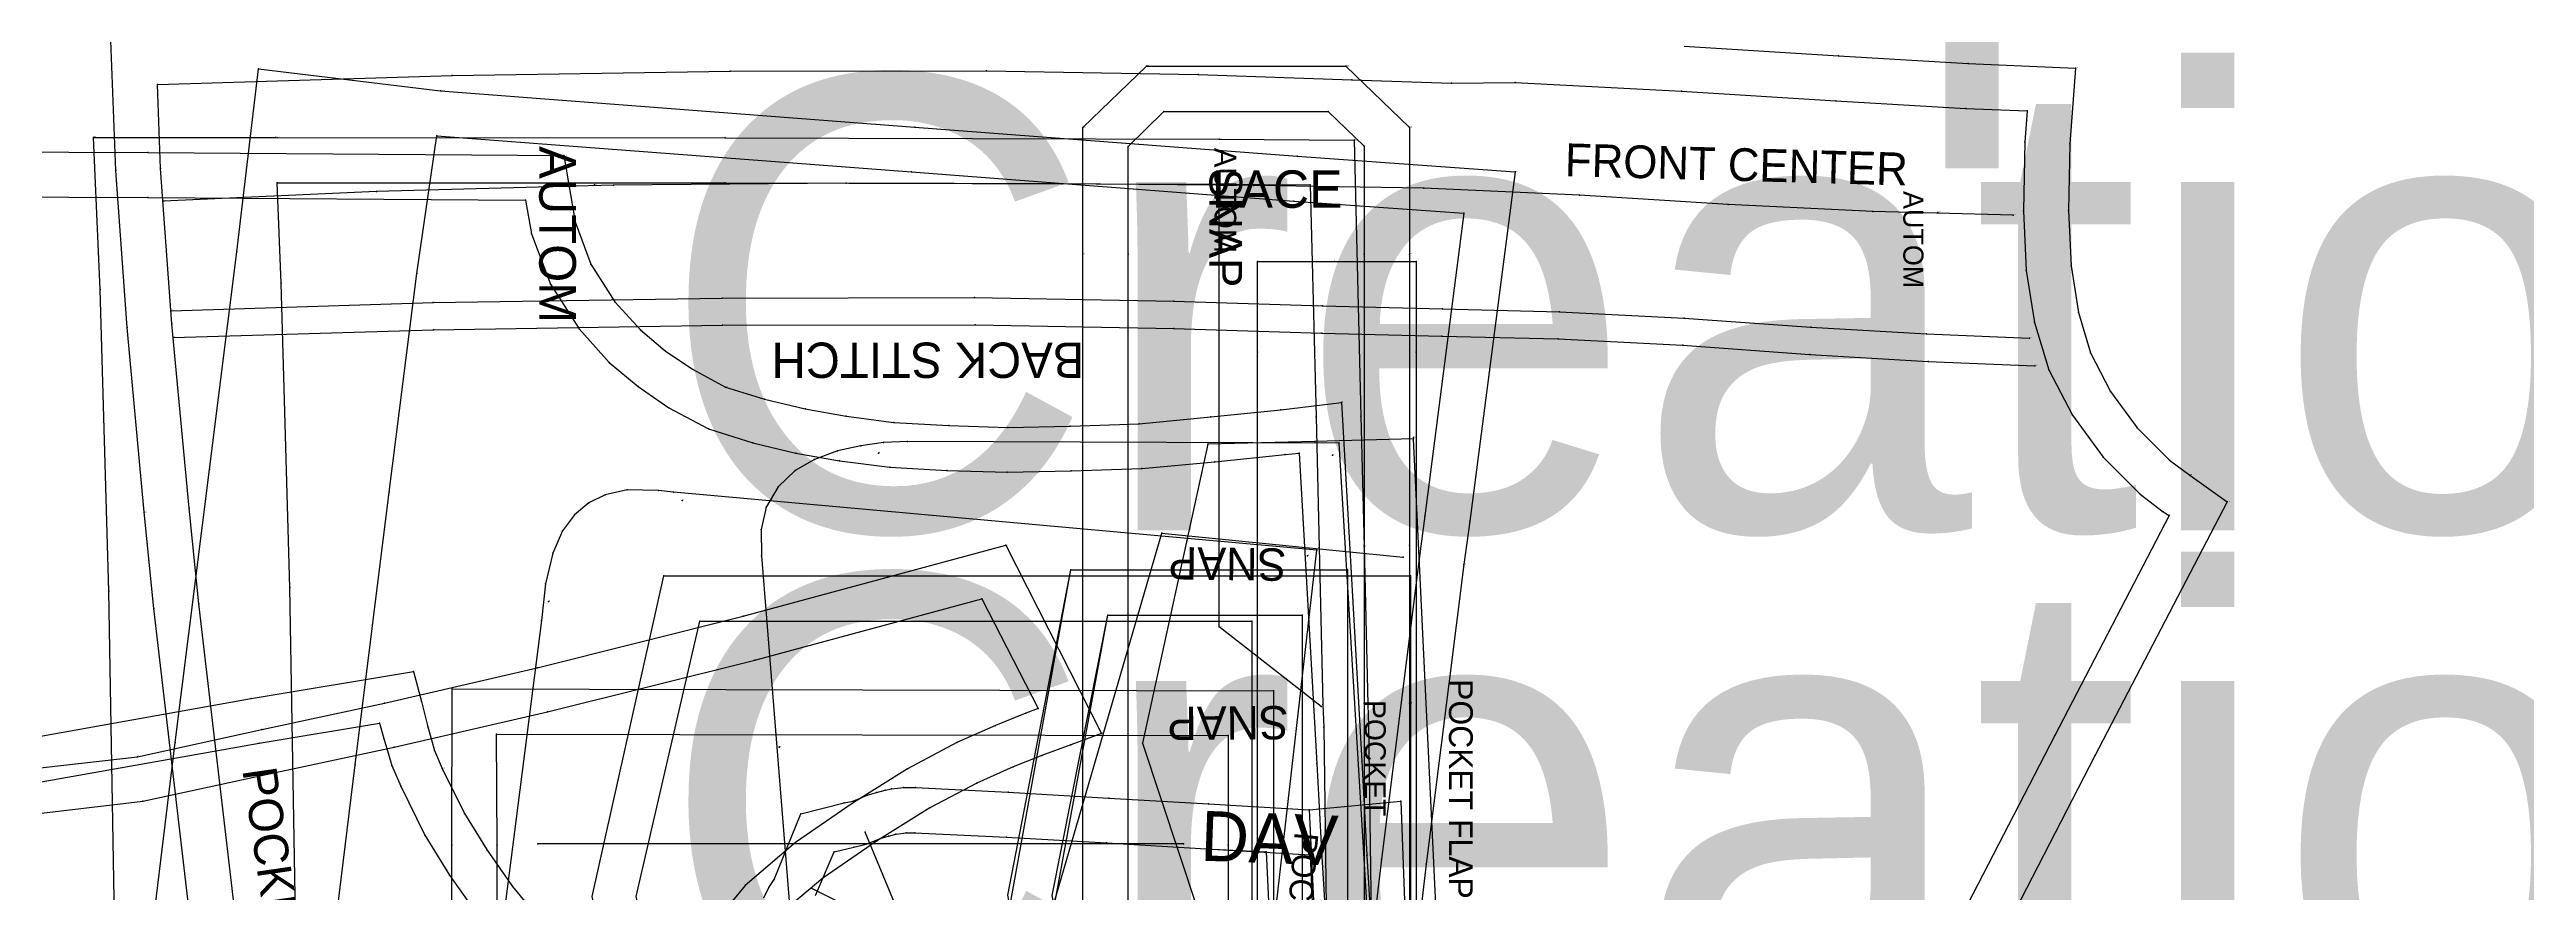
# Model space of a CAD drawing. Header units: metres. Extents: x -978 to 4188, y -881 to 1095.
# Drawn here: x -133 to 413, y 250 to 436 of the extents above; entities that cross this region are included whole.
import ezdxf

# ---------------------------------------------------------------- set-up
doc = ezdxf.new("R2010")
doc.units = ezdxf.units.M

# ---------------------------------------------------------------- blocks, each defined once
blk = doc.blocks.new('BACK 2P')
at = {"layer": '1'}
blk.add_lwpolyline([(-74, 366.45), (-4.2, 366.15), (87.5, 365.45), (90, 350.85), (93.5, 341.55), (98.8, 333.25), (104.4, 327.05), (109.9, 322.45), (115.9, 318.35), (123.2, 314.45), (131.8, 311.75), (140.7, 309.65), (149.8, 308.05), (160.3, 306.65), (172.4, 305.95), (185.4, 305.55), (199.2, 305.85), (214.4, 306.35), (230.2, 307.85), (245.6, 309.45), (259, 311.05), (263.5, 231.95), (264.6, 211.15), (267.7, 159.85)], dxfattribs=at)
at = {"layer": '14'}
blk.add_lwpolyline([(-74, 356.55), (-4.2, 356.25), (79.1, 355.65), (80.4, 348.25), (84.6, 337.15), (90.9, 327.25), (97.5, 319.85), (103.9, 314.55), (110.7, 309.85), (119.4, 305.25), (129.2, 302.15), (138.7, 299.85), (148.3, 298.15), (159.4, 296.75), (172, 296.05), (185.3, 295.65), (199.4, 295.95), (215, 296.45), (231.1, 297.95), (246.6, 299.55), (249.7, 299.85), (253.6, 231.45), (254.7, 210.85), (257.8, 159.25)], dxfattribs=at)
at = {"layer": '2'}
for p in [(87.5, 365.45), (79.1, 355.65), (123.2, 314.45), (123.2, 314.45), (259, 311.05), (119.4, 305.25), (249.7, 299.85), (254.7, 210.85), (264.6, 211.15), (264.6, 211.15)]:
    blk.add_point(p, dxfattribs=at)
at = {"layer": '3'}
for p in [(-4.2, 366.15), (-4.2, 356.25), (90, 350.85), (80.4, 348.25), (93.5, 341.55), (84.6, 337.15), (98.8, 333.25), (90.9, 327.25), (104.4, 327.05), (109.9, 322.45), (97.5, 319.85), (115.9, 318.35), (103.9, 314.55), (131.8, 311.75), (110.7, 309.85), (140.7, 309.65), (149.8, 308.05), (160.3, 306.65), (172.4, 305.95), (214.4, 306.35), (230.2, 307.85), (245.6, 309.45), (129.2, 302.15), (185.4, 305.55), (199.2, 305.85), (138.7, 299.85), (148.3, 298.15), (159.4, 296.75), (172, 296.05), (185.3, 295.65), (199.4, 295.95), (215, 296.45), (231.1, 297.95), (246.6, 299.55), (253.6, 231.45), (263.5, 231.95)]:
    blk.add_point(p, dxfattribs=at)
at = {"layer": '4'}
for p in [(123.2, 314.45, 2.5), (264.6, 211.15, 2.5)]:
    blk.add_point(p, dxfattribs=at)
at = {"layer": '84'}
blk.add_lwpolyline([(-74, 366.45), (-4.2, 366.15), (87.5, 365.45), (90, 350.85), (93.5, 341.55), (98.8, 333.25), (104.4, 327.05), (109.9, 322.45), (115.9, 318.35), (123.2, 314.45), (131.8, 311.75), (140.7, 309.65), (149.8, 308.05), (160.3, 306.65), (172.4, 305.95), (185.4, 305.55), (199.2, 305.85), (214.4, 306.35), (230.2, 307.85), (245.6, 309.45), (259, 311.05), (263.5, 231.95), (264.6, 211.15), (267.7, 159.85)], dxfattribs=at)
at = {"layer": '87'}
blk.add_lwpolyline([(-74, 356.55), (-4.2, 356.25), (79.1, 355.65), (80.4, 348.25), (84.6, 337.15), (90.9, 327.25), (97.5, 319.85), (103.9, 314.55), (110.7, 309.85), (119.4, 305.25), (129.2, 302.15), (138.7, 299.85), (148.3, 298.15), (159.4, 296.75), (172, 296.05), (185.3, 295.65), (199.4, 295.95), (215, 296.45), (231.1, 297.95), (246.6, 299.55), (249.7, 299.85), (253.6, 231.45), (254.7, 210.85), (257.8, 159.25)], dxfattribs=at)
at = {"layer": '2'}
for s, p in [('#10', (87.5, 365.45)), ('#11', (123.2, 314.45)), ('#1', (259, 311.05)), ('#8', (264.6, 211.15))]:
    blk.add_text(s, height=0.25, dxfattribs=at).set_placement(p)
blk = doc.blocks.new('BTTM BK 2P')
at = {"layer": '1'}
blk.add_lwpolyline([(220.6, 49.65), (210.6, 49.65), (165, 50.05), (68.3, 50.45), (-14.6, 50.25), (-55.9, 50.65), (-55.9, 60.65), (-55.9, 106.85), (-56.6, 169.35), (-58.3, 266.95), (-60.2, 333.45), (-61.7, 366.95), (-21.6, 366.95), (77.6, 366.85), (186.5, 366.55), (216.3, 366.35), (217.8, 305.55), (218.5, 276.75), (219.3, 241.95), (219.5, 237.25), (220.4, 169.25), (220.6, 106.45), (220.6, 59.35), (220.6, 49.65)], close=True, dxfattribs=at)
at = {"layer": '14'}
blk.add_lwpolyline([(210.6, 59.65), (165, 59.95), (68.3, 60.35), (-14.6, 60.15), (-15.9, 60.65), (-15.9, 107.05), (-16.7, 169.85), (-18.4, 267.75), (-20.3, 334.85), (-21.2, 356.95), (77.6, 356.95), (186.5, 356.65), (206.6, 356.55), (207.9, 305.35), (208.6, 276.55), (209.4, 241.95), (209.6, 236.95), (210.5, 169.15), (210.6, 106.45), (210.6, 59.65)], dxfattribs=at)
at = {"layer": '2'}
for p in [(-61.7, 366.95), (-21.6, 366.95), (-21.6, 366.95), (186.5, 366.55), (186.5, 366.55), (216.3, 366.35), (-21.2, 356.95), (186.5, 356.65), (206.6, 356.55), (186.5, 352.75), (208.6, 276.55), (218.5, 276.75), (218.5, 276.75), (186.5, 259.05), (209, 241.55), (209.4, 241.95), (219.3, 241.95), (219.3, 241.95)]:
    blk.add_point(p, dxfattribs=at)
at = {"layer": '3'}
for p in [(77.6, 366.85), (77.6, 356.95), (-60.2, 333.45), (-20.3, 334.85), (207.9, 305.35), (217.8, 305.55), (-18.4, 267.75), (-58.3, 266.95), (209.6, 236.95), (219.5, 237.25)]:
    blk.add_point(p, dxfattribs=at)
at = {"layer": '4'}
for p in [(-21.6, 366.95, 2.5), (186.5, 366.55, 2.5), (218.5, 276.75, 2.5), (219.3, 241.95, 2.5)]:
    blk.add_point(p, dxfattribs=at)
at = {"layer": '8'}
blk.add_lwpolyline([(209, 241.55), (186.5, 259.05), (186.5, 352.75)], dxfattribs=at)
at = {"layer": '84'}
blk.add_lwpolyline([(220.6, 49.65), (210.6, 49.65), (165, 50.05), (68.3, 50.45), (-14.6, 50.25), (-55.9, 50.65), (-55.9, 60.65), (-55.9, 106.85), (-56.6, 169.35), (-58.3, 266.95), (-60.2, 333.45), (-61.7, 366.95), (-21.6, 366.95), (77.6, 366.85), (186.5, 366.55), (216.3, 366.35), (217.8, 305.55), (218.5, 276.75), (219.3, 241.95), (219.5, 237.25), (220.4, 169.25), (220.6, 106.45), (220.6, 59.35), (220.6, 49.65)], close=True, dxfattribs=at)
at = {"layer": '85'}
blk.add_lwpolyline([(209, 241.55), (186.5, 259.05), (186.5, 352.75)], dxfattribs=at)
at = {"layer": '87'}
blk.add_lwpolyline([(210.6, 59.65), (165, 59.95), (68.3, 60.35), (-14.6, 60.15), (-15.9, 60.65), (-15.9, 107.05), (-16.7, 169.85), (-18.4, 267.75), (-20.3, 334.85), (-21.2, 356.95), (77.6, 356.95), (186.5, 356.65), (206.6, 356.55), (207.9, 305.35), (208.6, 276.55), (209.4, 241.95), (209.6, 236.95), (210.5, 169.15), (210.6, 106.45), (210.6, 59.65)], dxfattribs=at)
at = {"layer": '15'}
blk.add_text('LACE', height=8.25, dxfattribs=at).set_placement((184.9, 351.45))
for height, rotation, p in [(7.151, 179.1987, (201.4, 276.35)), (7.35, 180.3898, (201.8, 241.65))]:
    blk.add_text('SNAP', height=height, rotation=rotation, dxfattribs=at).set_placement(p)
at = {"layer": '2'}
for s, p in [('#14', (-61.7, 366.95)), ('#14', (-21.6, 366.95)), ('#10', (186.5, 366.55)), ('#10', (216.3, 366.35)), ('#10', (186.5, 352.75)), ('#10', (218.5, 276.75)), ('#10', (186.5, 259.05)), ('#10', (209, 241.55)), ('#10', (219.3, 241.95))]:
    blk.add_text(s, height=0.25, dxfattribs=at).set_placement(p)
blk = doc.blocks.new('LEFT FRONT 1P')
at = {"layer": '1'}
for points in [[(287.2, 393.35), (321.2, 391.25), (349.8, 389.55), (373.5, 388.55), (372.2, 371.85), (371.9, 357.15), (372.5, 344.95), (374.1, 334.65), (376.8, 325.75), (381.2, 317.25), (387.1, 309.25), (394.2, 302.15), (398.7, 298.85), (406.9, 292.95), (377.7, 236.95), (355.2, 193.15)], [(-41.6, 195.25), (-50.3, 269.45), (-52.4, 290.65), (-56.2, 331.35), (-58.7, 365.95), (-59.8, 394.65)]]:
    blk.add_lwpolyline(points, dxfattribs=at)
at = {"layer": '13'}
for p in [(46.9, 362.85, 3), (193.9, 362.95, 3), (343.1, 356.75, 3), (227.5, 307.15, 3), (109.5, 303.65, 3), (209.6, 303.25, 3), (87.6, 238.85, 3)]:
    blk.add_point(p, dxfattribs=at)
at = {"layer": '14'}
for points in [[(-49.5, 384.95), (15.5, 386.95), (76.8, 387.85), (133.3, 387.95), (180, 387.15), (213.9, 385.95), (235.9, 385.25), (249.9, 385.35), (286.6, 383.45), (320.6, 381.35), (349.3, 379.65), (362.8, 379.15), (362.3, 372.25), (362, 357.05), (362.6, 343.95), (364.4, 332.45), (367.6, 322.05), (372.8, 312.05), (379.6, 302.75), (387.7, 294.65), (392.8, 290.75), (394.1, 289.95), (368.9, 241.45), (346.3, 197.65)], [(-31.7, 196.35), (-40.4, 270.45), (-42.5, 291.55), (-46.3, 332.15), (-48.8, 366.45), (-49.5, 384.95)]]:
    blk.add_lwpolyline(points, dxfattribs=at)
at = {"layer": '2'}
for p in [(373.5, 388.55), (-49.5, 384.95), (-49.5, 384.95), (15.5, 386.95), (249.9, 385.35), (362.8, 379.15), (46.9, 362.85), (193.9, 362.95), (-48.2, 359.25), (343.1, 356.75), (359.7, 356.15), (-46.5, 335.05), (-46, 329.15), (363.3, 329.05), (364.5, 322.95), (115.9, 306.25), (205.7, 306.25), (227.5, 307.15), (227.5, 306.85), (227.5, 306.85), (109.5, 303.65), (182.1, 305.65), (209.6, 303.25), (211.1, 305.85), (211.1, 305.85), (398.7, 298.85), (-52.4, 290.65), (-52.4, 290.65), (-42.5, 291.55), (392.8, 290.75), (394.1, 289.95), (406.9, 292.95), (83.7, 281.05), (87.6, 238.85), (167.7, 239.75)]:
    blk.add_point(p, dxfattribs=at)
at = {"layer": '3'}
for p in [(76.8, 387.85), (133.3, 387.95), (321.2, 391.25), (349.8, 389.55), (180, 387.15), (213.9, 385.95), (235.9, 385.25), (286.6, 383.45), (320.6, 381.35), (349.3, 379.65), (362.3, 372.25), (372.2, 371.85), (-48.8, 366.45), (-58.7, 365.95), (-1.2, 361.35), (51.1, 362.75), (102.4, 363.15), (150, 363.05), (192.3, 362.65), (229.8, 362.05), (264.1, 360.55), (296.9, 358.45), (328.8, 356.95), (362, 357.05), (371.9, 357.15), (372.5, 344.95), (362.6, 343.95), (11.3, 336.85), (75, 337.85), (130.7, 337.95), (174.6, 337.15), (207.4, 336.15), (233.9, 335.45), (259.7, 334.85), (287.2, 333.45), (374.1, 334.65), (-56.2, 331.35), (-46.3, 332.15), (11.4, 330.85), (75.1, 331.85), (130.8, 331.95), (174.6, 331.15), (207.3, 330.15), (233.7, 329.45), (259.4, 328.85), (315.1, 331.45), (340.6, 329.95), (364.4, 332.45), (286.9, 327.45), (314.9, 325.45), (341, 323.85), (376.8, 325.75), (367.6, 322.05), (381.2, 317.25), (372.8, 312.05), (110.6, 306.05), (387.1, 309.25), (95.4, 302.25), (100.5, 304.15), (105.6, 305.25), (379.6, 302.75), (394.2, 302.15), (87.4, 296.25), (91.1, 299.85), (84.7, 291.75), (387.7, 294.65), (83.6, 286.85), (-50.3, 269.45), (-40.4, 270.45), (368.9, 241.45), (377.7, 236.95)]:
    blk.add_point(p, dxfattribs=at)
at = {"layer": '4'}
blk.add_point((-52.4, 290.65, 2.5), dxfattribs=at)
at = {"layer": '8'}
for points in [[(359.7, 356.15), (328.8, 356.95), (296.9, 358.45), (264.1, 360.55), (229.8, 362.05), (192.3, 362.65), (150, 363.05), (102.4, 363.15), (51.1, 362.75), (-1.2, 361.35), (-48.2, 359.25)], [(-46.5, 335.05), (11.3, 336.85), (75, 337.85), (130.7, 337.95), (174.6, 337.15), (207.4, 336.15), (233.9, 335.45), (259.7, 334.85), (287.2, 333.45), (315.1, 331.45), (340.6, 329.95), (363.3, 329.05)], [(-46, 329.15), (11.4, 330.85), (75.1, 331.85), (130.8, 331.95), (174.6, 331.15), (207.3, 330.15), (233.7, 329.45), (259.4, 328.85), (286.9, 327.45), (314.9, 325.45), (341, 323.85), (364.5, 322.95)], [(211.1, 305.85), (115.9, 306.25), (110.6, 306.05), (105.6, 305.25), (100.5, 304.15), (95.4, 302.25), (91.1, 299.85), (87.4, 296.25), (84.7, 291.75), (83.6, 286.85), (83.7, 281.05), (90.5, 196.65), (90.7, 194.75), (91.6, 191.05), (92.5, 188.25), (94.9, 184.35), (98.8, 181.45), (103.1, 179.35), (107, 178.75), (111.3, 178.35), (118.7, 178.65), (218.6, 181.35), (211.1, 305.85)], [(227.5, 306.85), (205.7, 306.25), (182.1, 305.65), (167.7, 239.75), (187.9, 178.95), (233.5, 181.15), (227.5, 306.85)]]:
    blk.add_lwpolyline(points, dxfattribs=at)
at = {"layer": '84'}
for points in [[(287.2, 393.35), (321.2, 391.25), (349.8, 389.55), (373.5, 388.55), (372.2, 371.85), (371.9, 357.15), (372.5, 344.95), (374.1, 334.65), (376.8, 325.75), (381.2, 317.25), (387.1, 309.25), (394.2, 302.15), (398.7, 298.85), (406.9, 292.95), (377.7, 236.95), (355.2, 193.15)], [(-41.6, 195.25), (-50.3, 269.45), (-52.4, 290.65), (-56.2, 331.35), (-58.7, 365.95), (-59.8, 394.65)]]:
    blk.add_lwpolyline(points, dxfattribs=at)
at = {"layer": '85'}
for points in [[(359.7, 356.15), (328.8, 356.95), (296.9, 358.45), (264.1, 360.55), (229.8, 362.05), (192.3, 362.65), (150, 363.05), (102.4, 363.15), (51.1, 362.75), (-1.2, 361.35), (-48.2, 359.25)], [(-46.5, 335.05), (11.3, 336.85), (75, 337.85), (130.7, 337.95), (174.6, 337.15), (207.4, 336.15), (233.9, 335.45), (259.7, 334.85), (287.2, 333.45), (315.1, 331.45), (340.6, 329.95), (363.3, 329.05)], [(-46, 329.15), (11.4, 330.85), (75.1, 331.85), (130.8, 331.95), (174.6, 331.15), (207.3, 330.15), (233.7, 329.45), (259.4, 328.85), (286.9, 327.45), (314.9, 325.45), (341, 323.85), (364.5, 322.95)], [(211.1, 305.85), (115.9, 306.25), (110.6, 306.05), (105.6, 305.25), (100.5, 304.15), (95.4, 302.25), (91.1, 299.85), (87.4, 296.25), (84.7, 291.75), (83.6, 286.85), (83.7, 281.05), (90.5, 196.65), (90.7, 194.75), (91.6, 191.05), (92.5, 188.25), (94.9, 184.35), (98.8, 181.45), (103.1, 179.35), (107, 178.75), (111.3, 178.35), (118.7, 178.65), (218.6, 181.35), (211.1, 305.85)], [(227.5, 306.85), (205.7, 306.25), (182.1, 305.65), (167.7, 239.75), (187.9, 178.95), (233.5, 181.15), (227.5, 306.85)]]:
    blk.add_lwpolyline(points, dxfattribs=at)
at = {"layer": '87'}
for points in [[(-49.5, 384.95), (15.5, 386.95), (76.8, 387.85), (133.3, 387.95), (180, 387.15), (213.9, 385.95), (235.9, 385.25), (249.9, 385.35), (286.6, 383.45), (320.6, 381.35), (349.3, 379.65), (362.8, 379.15), (362.3, 372.25), (362, 357.05), (362.6, 343.95), (364.4, 332.45), (367.6, 322.05), (372.8, 312.05), (379.6, 302.75), (387.7, 294.65), (392.8, 290.75), (394.1, 289.95), (368.9, 241.45), (346.3, 197.65)], [(-31.7, 196.35), (-40.4, 270.45), (-42.5, 291.55), (-46.3, 332.15), (-48.8, 366.45), (-49.5, 384.95)]]:
    blk.add_lwpolyline(points, dxfattribs=at)
at = {"layer": '13'}
for s, p in [('#8', (46.9, 362.85)), ('#19', (193.9, 362.95)), ('#15', (343.1, 356.75)), ('#8', (227.5, 307.15)), ('#8', (109.5, 303.65)), ('#8', (209.6, 303.25)), ('#8', (87.6, 238.85))]:
    blk.add_text(s, height=0.25, dxfattribs=at).set_placement(p)
at = {"layer": '15'}
for s, height, rotation, p in [('FRONT CENTER', 7.2194, 358.4125, (260.8, 364.75)), ('AUTOM', 8.08, 270, (34.7, 371.35)), ('AUTOM', 4.8, 270, (183.6, 370.95)), ('AUTOM', 4.44, 270, (335.5, 361.45)), ('BACK STITCH', 7.8, 180, (154.9, 328.05)), ('POCKET FLAP', 5.2545, 270, (235.3, 253.85)), ('POCKET', 4.667, 270, (216.7, 249.25)), ('POCKET FLAP', 7.5339, 278.3257, (-30.8, 233.85))]:
    blk.add_text(s, height=height, rotation=rotation, dxfattribs=at).set_placement(p)
at = {"layer": '2'}
for s, p in [('#15', (373.5, 388.55)), ('#8', (46.9, 362.85)), ('#19', (193.9, 362.95)), ('#12', (-48.2, 359.25)), ('#15', (343.1, 356.75)), ('#15', (359.7, 356.15)), ('#12', (-46.5, 335.05)), ('#12', (-46, 329.15)), ('#15', (363.3, 329.05)), ('#15', (364.5, 322.95)), ('#8', (227.5, 307.15)), ('#8', (109.5, 303.65)), ('#8', (209.6, 303.25)), ('#15', (398.7, 298.85)), ('#12', (-52.4, 290.65)), ('#15', (406.9, 292.95)), ('#8', (87.6, 238.85))]:
    blk.add_text(s, height=0.25, dxfattribs=at).set_placement(p)
blk = doc.blocks.new('UNDER SLEEVE 2P')
at = {"layer": '1'}
blk.add_lwpolyline([(-8, 230.25), (59.9, 242.35), (95.7, 248.35), (97.4, 241.75), (98.8, 236.15), (100.3, 230.95), (102, 226.95), (106.9, 217.05), (111.9, 208.95), (117.5, 200.95), (123.6, 193.55)], dxfattribs=at)
at = {"layer": '14'}
blk.add_lwpolyline([(-6.8, 220.45), (61.6, 232.55), (88.2, 236.95), (89.1, 233.55), (90.9, 227.65), (92.9, 223.05), (98.2, 212.25), (103.6, 203.45), (109.6, 194.95)], dxfattribs=at)
at = {"layer": '2'}
for p in [(95.7, 248.35), (88.2, 236.95), (102, 226.95), (102, 226.95), (92.9, 223.05)]:
    blk.add_point(p, dxfattribs=at)
at = {"layer": '3'}
for p in [(59.9, 242.35), (97.4, 241.75), (98.8, 236.15), (61.6, 232.55), (89.1, 233.55), (100.3, 230.95), (90.9, 227.65), (106.9, 217.05), (98.2, 212.25), (111.9, 208.95), (103.6, 203.45), (117.5, 200.95)]:
    blk.add_point(p, dxfattribs=at)
at = {"layer": '4'}
blk.add_point((102, 226.95, 2.5), dxfattribs=at)
at = {"layer": '84'}
blk.add_lwpolyline([(-8, 230.25), (59.9, 242.35), (95.7, 248.35), (97.4, 241.75), (98.8, 236.15), (100.3, 230.95), (102, 226.95), (106.9, 217.05), (111.9, 208.95), (117.5, 200.95), (123.6, 193.55)], dxfattribs=at)
at = {"layer": '87'}
blk.add_lwpolyline([(-6.8, 220.45), (61.6, 232.55), (88.2, 236.95), (89.1, 233.55), (90.9, 227.65), (92.9, 223.05), (98.2, 212.25), (103.6, 203.45), (109.6, 194.95)], dxfattribs=at)
at = {"layer": '2'}
for p in [(95.7, 248.35), (102, 226.95)]:
    blk.add_text('#32', height=0.25, dxfattribs=at).set_placement(p)
blk = doc.blocks.new('UP WRIST 2P')
at = {"layer": '1'}
blk.add_lwpolyline([(119.4, 30.15), (88, 30.15), (47.4, 30.15), (47.4, 61.05), (47.4, 360.75), (47.4, 388.65), (61.4, 402.15), (105.4, 402.15), (119.4, 388.65), (119.4, 360.75), (119.4, 296.55), (119.4, 261.75), (119.4, 151.95), (119.4, 61.05), (119.4, 30.15)], close=True, dxfattribs=at)
at = {"layer": '13'}
blk.add_point((83.3, 374.05, 3), dxfattribs=at)
at = {"layer": '14'}
blk.add_lwpolyline([(109.4, 40.15), (88, 40.15), (57.4, 40.15), (57.4, 61.05), (57.4, 360.75), (57.4, 384.45), (65.2, 392.15), (101.5, 392.15), (109.4, 384.55), (109.4, 360.75), (109.4, 296.55), (109.4, 261.75), (109.4, 151.95), (109.4, 61.05), (109.4, 40.15)], dxfattribs=at)
at = {"layer": '2'}
for p in [(61.4, 402.15), (105.4, 402.15), (47.4, 388.65), (65.2, 392.15), (101.5, 392.15), (119.4, 388.65), (57.4, 384.45), (109.4, 384.55), (83.3, 374.05), (47.4, 360.75), (47.4, 360.75), (57.4, 360.75), (109.4, 360.75), (119.4, 360.75), (119.4, 360.75), (109.4, 296.55), (119.4, 296.55), (119.4, 296.55), (109.4, 261.75), (119.4, 261.75), (119.4, 261.75)]:
    blk.add_point(p, dxfattribs=at)
at = {"layer": '4'}
for p in [(47.4, 360.75, 2.5), (119.4, 360.75, 2.5), (119.4, 296.55, 2.5), (119.4, 261.75, 2.5)]:
    blk.add_point(p, dxfattribs=at)
at = {"layer": '84'}
blk.add_lwpolyline([(119.4, 30.15), (88, 30.15), (47.4, 30.15), (47.4, 61.05), (47.4, 360.75), (47.4, 388.65), (61.4, 402.15), (105.4, 402.15), (119.4, 388.65), (119.4, 360.75), (119.4, 296.55), (119.4, 261.75), (119.4, 151.95), (119.4, 61.05), (119.4, 30.15)], close=True, dxfattribs=at)
at = {"layer": '87'}
blk.add_lwpolyline([(109.4, 40.15), (88, 40.15), (57.4, 40.15), (57.4, 61.05), (57.4, 360.75), (57.4, 384.45), (65.2, 392.15), (101.5, 392.15), (109.4, 384.55), (109.4, 360.75), (109.4, 296.55), (109.4, 261.75), (109.4, 151.95), (109.4, 61.05), (109.4, 40.15)], dxfattribs=at)
at = {"layer": '13'}
blk.add_text('#32', height=0.25, dxfattribs=at).set_placement((83.3, 374.05))
at = {"layer": '15'}
blk.add_text('SNAP', height=7.2, rotation=270, dxfattribs=at).set_placement((75.3, 379.65))
at = {"layer": '2'}
for p in [(61.4, 402.15), (105.4, 402.15), (47.4, 388.65), (119.4, 388.65), (83.3, 374.05), (47.4, 360.75), (119.4, 360.75), (119.4, 296.55), (119.4, 261.75)]:
    blk.add_text('#32', height=0.25, dxfattribs=at).set_placement(p)
blk = doc.blocks.new('VELLUTO UNDER WRIST 2P')
at = {"layer": '1'}
blk.add_lwpolyline([(119.4, 30.15), (88, 30.15), (47.4, 30.15), (47.4, 61.05), (47.4, 360.75), (47.4, 388.65), (61.4, 402.15), (105.4, 402.15), (119.4, 388.65), (119.4, 360.75), (119.4, 296.55), (119.4, 261.75), (119.4, 151.95), (119.4, 61.05), (119.4, 30.15)], close=True, dxfattribs=at)
at = {"layer": '14'}
blk.add_lwpolyline([(109.4, 40.15), (88, 40.15), (57.4, 40.15), (57.4, 61.05), (57.4, 360.75), (57.4, 384.45), (65.2, 392.15), (101.5, 392.15), (109.4, 384.55), (109.4, 360.75), (109.4, 296.55), (109.4, 261.75), (109.4, 151.95), (109.4, 61.05), (109.4, 40.15)], dxfattribs=at)
at = {"layer": '2'}
for p in [(61.4, 402.15), (105.4, 402.15), (47.4, 388.65), (65.2, 392.15), (101.5, 392.15), (119.4, 388.65), (57.4, 384.45), (109.4, 384.55), (47.4, 360.75), (47.4, 360.75), (57.4, 360.75), (109.4, 360.75), (119.4, 360.75), (119.4, 360.75), (109.4, 296.55), (119.4, 296.55), (119.4, 296.55), (109.4, 261.75), (119.4, 261.75), (119.4, 261.75)]:
    blk.add_point(p, dxfattribs=at)
at = {"layer": '4'}
for p in [(47.4, 360.75, 2.5), (119.4, 360.75, 2.5), (119.4, 296.55, 2.5), (119.4, 261.75, 2.5)]:
    blk.add_point(p, dxfattribs=at)
at = {"layer": '84'}
blk.add_lwpolyline([(119.4, 30.15), (88, 30.15), (47.4, 30.15), (47.4, 61.05), (47.4, 360.75), (47.4, 388.65), (61.4, 402.15), (105.4, 402.15), (119.4, 388.65), (119.4, 360.75), (119.4, 296.55), (119.4, 261.75), (119.4, 151.95), (119.4, 61.05), (119.4, 30.15)], close=True, dxfattribs=at)
at = {"layer": '87'}
blk.add_lwpolyline([(109.4, 40.15), (88, 40.15), (57.4, 40.15), (57.4, 61.05), (57.4, 360.75), (57.4, 384.45), (65.2, 392.15), (101.5, 392.15), (109.4, 384.55), (109.4, 360.75), (109.4, 296.55), (109.4, 261.75), (109.4, 151.95), (109.4, 61.05), (109.4, 40.15)], dxfattribs=at)
at = {"layer": '2'}
for p in [(61.4, 402.15), (105.4, 402.15), (47.4, 388.65), (119.4, 388.65), (47.4, 360.75), (119.4, 360.75), (119.4, 296.55), (119.4, 261.75)]:
    blk.add_text('#32', height=0.25, dxfattribs=at).set_placement(p)
blk = doc.blocks.new('POCKET INSIDE 4P')
at = {"layer": '1'}
blk.add_lwpolyline([(109.4, 283.35), (109.4, 263.35), (109.4, 125.95), (109.4, 105.95), (91.4, 105.95), (74.4, 105.95), (74.4, 125.95), (74.4, 263.35), (74.4, 283.35), (91.4, 283.35), (109.4, 283.35)], close=True, dxfattribs=at)
at = {"layer": '2'}
for p in [(74.4, 283.35), (91.4, 283.35), (91.4, 283.35), (109.4, 283.35), (109.4, 283.35), (74.4, 263.35), (74.4, 263.35), (109.4, 263.35), (109.4, 263.35)]:
    blk.add_point(p, dxfattribs=at)
at = {"layer": '4'}
for p in [(91.4, 283.35, 2.5), (74.4, 263.35, 2.5), (109.4, 263.35, 2.5)]:
    blk.add_point(p, dxfattribs=at)
at = {"layer": '84'}
blk.add_lwpolyline([(109.4, 283.35), (109.4, 263.35), (109.4, 125.95), (109.4, 105.95), (91.4, 105.95), (74.4, 105.95), (74.4, 125.95), (74.4, 263.35), (74.4, 283.35), (91.4, 283.35), (109.4, 283.35)], close=True, dxfattribs=at)
blk = doc.blocks.new('INSIDE HIGH PKT FLAP 2P')
at = {"layer": '1'}
blk.add_lwpolyline([(114, 237.75), (114, 83.55), (53, 83.55), (39.1, 161.05), (53, 237.75), (114, 237.75)], close=True, dxfattribs=at)
at = {"layer": '14'}
blk.add_lwpolyline([(104, 227.75), (104, 93.55), (61.4, 93.55), (48.9, 161.05), (61.2, 227.75), (104, 227.75)], dxfattribs=at)
at = {"layer": '2'}
for p in [(53, 237.75), (114, 237.75), (114, 237.75), (61.2, 227.75), (104, 227.75), (104, 227.75)]:
    blk.add_point(p, dxfattribs=at)
at = {"layer": '84'}
blk.add_lwpolyline([(114, 237.75), (114, 83.55), (53, 83.55), (39.1, 161.05), (53, 237.75), (114, 237.75)], close=True, dxfattribs=at)
at = {"layer": '87'}
blk.add_lwpolyline([(104, 227.75), (104, 93.55), (61.4, 93.55), (48.9, 161.05), (61.2, 227.75), (104, 227.75)], dxfattribs=at)
blk = doc.blocks.new('INS PKT LEFT 1P')
at = {"layer": '1'}
blk.add_lwpolyline([(14.1, 176.95), (15.2, 179.25), (16.4, 180.95), (22.3, 195.45), (31.8, 197.85), (33.8, 198.25), (36.9, 199.55), (39, 200.15), (40.9, 200.65), (42.3, 200.95), (44.9, 201.25), (47.6, 201.25), (68, 200.25), (90.2, 198.95), (112.2, 197.65), (134.4, 196.35), (154.6, 198.25), (158.8, 84.65)], dxfattribs=at)
at = {"layer": '14'}
blk.add_lwpolyline([(25.5, 177.45), (29.6, 187.05), (34, 188.15), (36.7, 188.75), (40.2, 190.15), (41.6, 190.55), (43.2, 190.95), (45.5, 191.25), (47.4, 191.25), (67.6, 190.35), (89.7, 189.05), (111.7, 187.75), (134.6, 186.45), (138.4, 95.55)], dxfattribs=at)
at = {"layer": '2'}
for p in [(31.8, 197.85), (31.8, 197.85), (154.6, 198.25), (22.3, 195.45), (36.5, 191.45), (134.4, 196.35), (134.4, 196.35), (29.6, 187.05), (34, 188.15), (134.6, 186.45), (16.4, 180.95), (16.4, 180.95), (24.6, 179.05)]:
    blk.add_point(p, dxfattribs=at)
at = {"layer": '3'}
for p in [(33.8, 198.25), (36.9, 199.55), (39, 200.15), (40.9, 200.65), (42.3, 200.95), (44.9, 201.25), (47.6, 201.25), (68, 200.25), (90.2, 198.95), (112.2, 197.65), (45.5, 191.25), (47.4, 191.25), (36.7, 188.75), (40.2, 190.15), (41.6, 190.55), (43.2, 190.95), (67.6, 190.35), (89.7, 189.05), (111.7, 187.75), (15.2, 179.25)]:
    blk.add_point(p, dxfattribs=at)
at = {"layer": '4'}
for p in [(31.8, 197.85, 2.5), (134.4, 196.35, 2.5), (16.4, 180.95, 2.5)]:
    blk.add_point(p, dxfattribs=at)
at = {"layer": '8'}
for points in [[(46, 168.45), (36.5, 191.45)], [(24.6, 179.05), (46, 168.45)]]:
    blk.add_lwpolyline(points, dxfattribs=at)
at = {"layer": '84'}
blk.add_lwpolyline([(14.1, 176.95), (15.2, 179.25), (16.4, 180.95), (22.3, 195.45), (31.8, 197.85), (33.8, 198.25), (36.9, 199.55), (39, 200.15), (40.9, 200.65), (42.3, 200.95), (44.9, 201.25), (47.6, 201.25), (68, 200.25), (90.2, 198.95), (112.2, 197.65), (134.4, 196.35), (154.6, 198.25), (158.8, 84.65)], dxfattribs=at)
at = {"layer": '85'}
for points in [[(46, 168.45), (36.5, 191.45)], [(24.6, 179.05), (46, 168.45)]]:
    blk.add_lwpolyline(points, dxfattribs=at)
at = {"layer": '87'}
blk.add_lwpolyline([(25.5, 177.45), (29.6, 187.05), (34, 188.15), (36.7, 188.75), (40.2, 190.15), (41.6, 190.55), (43.2, 190.95), (45.5, 191.25), (47.4, 191.25), (67.6, 190.35), (89.7, 189.05), (111.7, 187.75), (134.6, 186.45), (138.4, 95.55)], dxfattribs=at)
at = {"layer": '15'}
blk.add_text('DAV', height=11.007, rotation=357.9174, dxfattribs=at).set_placement((110.3, 185.15))
blk = doc.blocks.new('LNN INS PKT LEFT 1P')
at = {"layer": '1'}
blk.add_lwpolyline([(14.1, 176.95), (15.2, 179.25), (16.4, 180.95), (22.3, 195.45), (31.8, 197.85), (33.8, 198.25), (36.9, 199.55), (39, 200.15), (40.9, 200.65), (42.3, 200.95), (44.9, 201.25), (47.6, 201.25), (68, 200.25), (90.2, 198.95), (112.2, 197.65), (134.4, 196.35), (139.7, 85.55)], dxfattribs=at)
at = {"layer": '14'}
blk.add_lwpolyline([(25.5, 177.45), (29.6, 187.05), (34, 188.15), (36.7, 188.75), (40.2, 190.15), (41.6, 190.55), (43.2, 190.95), (45.5, 191.25), (47.4, 191.25), (67.6, 190.35), (89.7, 189.05), (111.7, 187.75), (124.9, 187.05), (129.3, 94.15)], dxfattribs=at)
at = {"layer": '2'}
for p in [(31.8, 197.85), (31.8, 197.85), (22.3, 195.45), (36.5, 191.45), (134.4, 196.35), (29.6, 187.05), (34, 188.15), (124.9, 187.05), (16.4, 180.95), (16.4, 180.95), (24.6, 179.05)]:
    blk.add_point(p, dxfattribs=at)
at = {"layer": '3'}
for p in [(33.8, 198.25), (36.9, 199.55), (39, 200.15), (40.9, 200.65), (42.3, 200.95), (44.9, 201.25), (47.6, 201.25), (68, 200.25), (90.2, 198.95), (112.2, 197.65), (45.5, 191.25), (47.4, 191.25), (36.7, 188.75), (40.2, 190.15), (41.6, 190.55), (43.2, 190.95), (67.6, 190.35), (89.7, 189.05), (111.7, 187.75), (15.2, 179.25)]:
    blk.add_point(p, dxfattribs=at)
at = {"layer": '4'}
for p in [(31.8, 197.85, 2.5), (16.4, 180.95, 2.5)]:
    blk.add_point(p, dxfattribs=at)
at = {"layer": '8'}
for points in [[(46, 168.45), (36.5, 191.45)], [(24.6, 179.05), (46, 168.45)]]:
    blk.add_lwpolyline(points, dxfattribs=at)
at = {"layer": '84'}
blk.add_lwpolyline([(14.1, 176.95), (15.2, 179.25), (16.4, 180.95), (22.3, 195.45), (31.8, 197.85), (33.8, 198.25), (36.9, 199.55), (39, 200.15), (40.9, 200.65), (42.3, 200.95), (44.9, 201.25), (47.6, 201.25), (68, 200.25), (90.2, 198.95), (112.2, 197.65), (134.4, 196.35), (139.7, 85.55)], dxfattribs=at)
at = {"layer": '85'}
for points in [[(46, 168.45), (36.5, 191.45)], [(24.6, 179.05), (46, 168.45)]]:
    blk.add_lwpolyline(points, dxfattribs=at)
at = {"layer": '87'}
blk.add_lwpolyline([(25.5, 177.45), (29.6, 187.05), (34, 188.15), (36.7, 188.75), (40.2, 190.15), (41.6, 190.55), (43.2, 190.95), (45.5, 191.25), (47.4, 191.25), (67.6, 190.35), (89.7, 189.05), (111.7, 187.75), (124.9, 187.05), (129.3, 94.15)], dxfattribs=at)
at = {"layer": '15'}
blk.add_text('DAV', height=11.007, rotation=357.9174, dxfattribs=at).set_placement((110.3, 185.15))
blk = doc.blocks.new('VELLUTO INSIDE PKT FLAP 2P')
at = {"layer": '1'}
blk.add_lwpolyline([(114, 232.75), (114, 88.55), (53, 88.55), (39.1, 161.05), (53, 232.75), (114, 232.75)], close=True, dxfattribs=at)
at = {"layer": '14'}
blk.add_lwpolyline([(104, 222.75), (104, 98.55), (61.3, 98.55), (48.9, 160.95), (61.2, 222.75), (104, 222.75)], dxfattribs=at)
at = {"layer": '2'}
for p in [(53, 232.75), (114, 232.75), (114, 232.75), (61.2, 222.75), (104, 222.75), (104, 222.75)]:
    blk.add_point(p, dxfattribs=at)
at = {"layer": '84'}
blk.add_lwpolyline([(114, 232.75), (114, 88.55), (53, 88.55), (39.1, 161.05), (53, 232.75), (114, 232.75)], close=True, dxfattribs=at)
at = {"layer": '87'}
blk.add_lwpolyline([(104, 222.75), (104, 98.55), (61.3, 98.55), (48.9, 160.95), (61.2, 222.75), (104, 222.75)], dxfattribs=at)
blk = doc.blocks.new('VELLUTO INSIDE PKT1P')
at = {"layer": '1'}
blk.add_lwpolyline([(138.7, 230.05), (173.7, 230.05), (173.7, 89.95), (138.7, 89.95), (8.3, 89.95), (-6.7, 159.35), (9.1, 230.05), (138.7, 230.05)], close=True, dxfattribs=at)
at = {"layer": '14'}
blk.add_lwpolyline([(138.7, 220.05), (138.7, 99.95), (16.3, 99.95), (3, 159.35), (17, 220.05), (138.7, 220.05)], dxfattribs=at)
at = {"layer": '2'}
for p in [(9.1, 230.05), (138.7, 230.05), (138.7, 230.05), (138.7, 230.05), (173.7, 230.05), (17, 220.05), (138.7, 220.05), (138.7, 220.05)]:
    blk.add_point(p, dxfattribs=at)
at = {"layer": '4'}
blk.add_point((138.7, 230.05, 2.5), dxfattribs=at)
at = {"layer": '84'}
blk.add_lwpolyline([(138.7, 230.05), (173.7, 230.05), (173.7, 89.95), (138.7, 89.95), (8.3, 89.95), (-6.7, 159.35), (9.1, 230.05), (138.7, 230.05)], close=True, dxfattribs=at)
at = {"layer": '87'}
blk.add_lwpolyline([(138.7, 220.05), (138.7, 99.95), (16.3, 99.95), (3, 159.35), (17, 220.05), (138.7, 220.05)], dxfattribs=at)
blk = doc.blocks.new('VELLUTO PKT X DETACHABLE 4P')
at = {"layer": '1'}
blk.add_lwpolyline([(-22.2, 113.05), (-22.2, 147.55), (-22.1, 182.05), (159, 181.55), (159, 147.55), (159, 113.05), (-22.2, 113.05)], close=True, dxfattribs=at)
at = {"layer": '14'}
blk.add_lwpolyline([(-12.2, 123.05), (-12.2, 147.55), (-12.3, 172.05), (149, 171.75), (149, 147.55), (149, 123.05), (-12.2, 123.05)], dxfattribs=at)
at = {"layer": '2'}
for p in [(-22.1, 182.05), (159, 181.55), (-12.3, 172.05), (149, 171.75), (-22.2, 147.55), (-22.2, 147.55), (-12.2, 147.55), (-3.2, 147.85), (139.2, 147.85), (149, 147.55), (159, 147.55), (159, 147.55)]:
    blk.add_point(p, dxfattribs=at)
at = {"layer": '4'}
for p in [(-22.2, 147.55, 2.5), (159, 147.55, 2.5)]:
    blk.add_point(p, dxfattribs=at)
at = {"layer": '8'}
blk.add_lwpolyline([(139.2, 147.85), (-3.2, 147.85)], dxfattribs=at)
at = {"layer": '84'}
blk.add_lwpolyline([(-22.2, 113.05), (-22.2, 147.55), (-22.1, 182.05), (159, 181.55), (159, 147.55), (159, 113.05), (-22.2, 113.05)], close=True, dxfattribs=at)
at = {"layer": '85'}
blk.add_lwpolyline([(139.2, 147.85), (-3.2, 147.85)], dxfattribs=at)
at = {"layer": '87'}
blk.add_lwpolyline([(-12.2, 123.05), (-12.2, 147.55), (-12.3, 172.05), (149, 171.75), (149, 147.55), (149, 123.05), (-12.2, 123.05)], dxfattribs=at)
blk = doc.blocks.new('RIGHT BTTM FRONT 1P')
at = {"layer": '1'}
blk.add_lwpolyline([(-52.4, 196.45), (-45.4, 253.85), (-37.8, 314.05), (-31.8, 362.05), (-27, 402.35), (13.1, 397.55), (117.7, 389.55), (202, 383.15), (250.1, 379.65), (250.1, 379.65), (240.1, 302.65), (238.8, 293.15), (230.5, 227.05), (221.8, 153.15)], dxfattribs=at)
at = {"layer": '13'}
for p in [(66.4, 307.25, 3), (204.3, 295.05, 3), (36.9, 284.95, 3)]:
    blk.add_point(p, dxfattribs=at)
at = {"layer": '14'}
blk.add_lwpolyline([(-12.7, 191.95), (-5.7, 248.95), (1.8, 309.05), (7.9, 357.25), (12.3, 387.65), (117, 379.65), (201.3, 373.25), (238.8, 370.55), (230.2, 303.85), (228.9, 294.35), (220.6, 228.15), (211.9, 154.15)], dxfattribs=at)
at = {"layer": '2'}
for p in [(-27, 402.35), (13.1, 397.55), (13.1, 397.55), (12.3, 387.65), (250.1, 379.65), (250.1, 379.65), (238.8, 370.55), (64.5, 309.05), (66.4, 307.25), (172.2, 300.05), (204.3, 295.05), (206.4, 296.25), (225.4, 294.75), (228.9, 294.35), (238.8, 293.15), (238.8, 293.15), (36.9, 284.95), (35.4, 280.75)]:
    blk.add_point(p, dxfattribs=at)
at = {"layer": '3'}
for p in [(117.7, 389.55), (202, 383.15), (117, 379.65), (201.3, 373.25), (-31.8, 362.05), (7.9, 357.25), (-37.8, 314.05), (1.8, 309.05), (45.8, 306.75), (49.4, 308.45), (54.3, 309.55), (61.2, 309.45), (40, 300.55), (42.7, 304.05), (230.2, 303.85), (240.1, 302.65), (37.9, 295.65), (36.3, 288.85), (-45.4, 253.85), (-5.7, 248.95), (220.6, 228.15), (230.5, 227.05)]:
    blk.add_point(p, dxfattribs=at)
at = {"layer": '4'}
for p in [(13.1, 397.55, 2.5), (238.8, 293.15, 2.5)]:
    blk.add_point(p, dxfattribs=at)
at = {"layer": '8'}
for points in [[(188, 135.25), (206.4, 296.25), (64.5, 309.05), (61.2, 309.45), (54.3, 309.55), (49.4, 308.45), (45.8, 306.75), (42.7, 304.05), (40, 300.55), (37.9, 295.65), (36.3, 288.85), (35.4, 280.75), (22.7, 181.45), (22.5, 173.85), (23, 166.75), (24.9, 160.85), (28.1, 156.25), (32.2, 152.05), (37.6, 148.15), (44.6, 145.15), (52.6, 143.25), (60.1, 142.45), (66.6, 141.75), (188, 135.25)], [(206.6, 132.95), (158.7, 135.15), (148.5, 218.85), (172.2, 300.05), (225.4, 294.75)]]:
    blk.add_lwpolyline(points, dxfattribs=at)
at = {"layer": '84'}
blk.add_lwpolyline([(-52.4, 196.45), (-45.4, 253.85), (-37.8, 314.05), (-31.8, 362.05), (-27, 402.35), (13.1, 397.55), (117.7, 389.55), (202, 383.15), (250.1, 379.65), (250.1, 379.65), (240.1, 302.65), (238.8, 293.15), (230.5, 227.05), (221.8, 153.15)], dxfattribs=at)
at = {"layer": '85'}
for points in [[(188, 135.25), (206.4, 296.25), (64.5, 309.05), (61.2, 309.45), (54.3, 309.55), (49.4, 308.45), (45.8, 306.75), (42.7, 304.05), (40, 300.55), (37.9, 295.65), (36.3, 288.85), (35.4, 280.75), (22.7, 181.45), (22.5, 173.85), (23, 166.75), (24.9, 160.85), (28.1, 156.25), (32.2, 152.05), (37.6, 148.15), (44.6, 145.15), (52.6, 143.25), (60.1, 142.45), (66.6, 141.75), (188, 135.25)], [(206.6, 132.95), (158.7, 135.15), (148.5, 218.85), (172.2, 300.05), (225.4, 294.75)]]:
    blk.add_lwpolyline(points, dxfattribs=at)
at = {"layer": '87'}
blk.add_lwpolyline([(-12.7, 191.95), (-5.7, 248.95), (1.8, 309.05), (7.9, 357.25), (12.3, 387.65), (117, 379.65), (201.3, 373.25), (238.8, 370.55), (230.2, 303.85), (228.9, 294.35), (220.6, 228.15), (211.9, 154.15)], dxfattribs=at)
at = {"layer": '13'}
for p in [(66.4, 307.25), (204.3, 295.05), (36.9, 284.95)]:
    blk.add_text('#8', height=0.25, dxfattribs=at).set_placement(p)
at = {"layer": '15'}
blk.add_text('POCKET', height=5.254, rotation=264.9043, dxfattribs=at).set_placement((201.5, 234.25))
at = {"layer": '2'}
for s, p in [('#14', (-27, 402.35)), ('#14', (13.1, 397.55)), ('#10', (250.1, 379.65)), ('#8', (66.4, 307.25)), ('#8', (204.3, 295.05)), ('#8', (238.8, 293.15)), ('#8', (36.9, 284.95))]:
    blk.add_text(s, height=0.25, dxfattribs=at).set_placement(p)
blk = doc.blocks.new('VELLUTO FACING INSIDE LEFT 1P')
at = {"layer": '1'}
blk.add_lwpolyline([(186.2, 198.45), (210.9, 201.25), (238.3, 207.25), (265.4, 213.05), (299, 220.85), (344.5, 232.25), (402.4, 247.85), (402.4, 247.85), (423.5, 206.35), (416.7, 203.85), (410.3, 201.55), (404, 199.05), (396, 195.45), (385.6, 189.95), (373.9, 182.65), (362, 174.45), (351.9, 165.95)], dxfattribs=at)
at = {"layer": '14'}
for points in [[(397.1, 236.05), (409.5, 211.85), (406.8, 210.85), (400.1, 208.15), (391.6, 204.35), (380.7, 198.55), (368.5, 190.95), (356, 182.35), (344.9, 172.85), (336.5, 162.75), (330.7, 152.55), (327.1, 142.25), (325.2, 132.75), (324.3, 123.75), (324, 113.75), (324.3, 100.75), (324.6, 95.05), (272.8, 92.75), (211.5, 90.05), (190.8, 89.65)], [(187.2, 188.55), (212.1, 191.45), (240.3, 197.55), (267.5, 203.35), (301.3, 211.15), (347, 222.55), (397.1, 236.05)]]:
    blk.add_lwpolyline(points, dxfattribs=at)
at = {"layer": '2'}
for p in [(402.4, 247.85), (402.4, 247.85), (397.1, 236.05), (397.1, 236.05), (409.5, 211.85), (423.5, 206.35), (210.9, 201.25), (210.9, 201.25), (212.1, 191.45)]:
    blk.add_point(p, dxfattribs=at)
at = {"layer": '3'}
for p in [(344.5, 232.25), (299, 220.85), (347, 222.55), (265.4, 213.05), (301.3, 211.15), (400.1, 208.15), (406.8, 210.85), (238.3, 207.25), (267.5, 203.35), (391.6, 204.35), (416.7, 203.85), (240.3, 197.55), (380.7, 198.55), (404, 199.05), (410.3, 201.55), (396, 195.45), (368.5, 190.95), (385.6, 189.95), (356, 182.35), (373.9, 182.65), (344.9, 172.85), (362, 174.45)]:
    blk.add_point(p, dxfattribs=at)
at = {"layer": '4'}
blk.add_point((210.9, 201.25, 2.5), dxfattribs=at)
at = {"layer": '84'}
blk.add_lwpolyline([(186.2, 198.45), (210.9, 201.25), (238.3, 207.25), (265.4, 213.05), (299, 220.85), (344.5, 232.25), (402.4, 247.85), (402.4, 247.85), (423.5, 206.35), (416.7, 203.85), (410.3, 201.55), (404, 199.05), (396, 195.45), (385.6, 189.95), (373.9, 182.65), (362, 174.45), (351.9, 165.95)], dxfattribs=at)
at = {"layer": '87'}
for points in [[(397.1, 236.05), (409.5, 211.85), (406.8, 210.85), (400.1, 208.15), (391.6, 204.35), (380.7, 198.55), (368.5, 190.95), (356, 182.35), (344.9, 172.85), (336.5, 162.75), (330.7, 152.55), (327.1, 142.25), (325.2, 132.75), (324.3, 123.75), (324, 113.75), (324.3, 100.75), (324.6, 95.05), (272.8, 92.75), (211.5, 90.05), (190.8, 89.65)], [(187.2, 188.55), (212.1, 191.45), (240.3, 197.55), (267.5, 203.35), (301.3, 211.15), (347, 222.55), (397.1, 236.05)]]:
    blk.add_lwpolyline(points, dxfattribs=at)
at = {"layer": '2'}
for s, p in [('#3', (402.4, 247.85)), ('#3', (423.5, 206.35)), ('#8', (210.9, 201.25))]:
    blk.add_text(s, height=0.25, dxfattribs=at).set_placement(p)

msp = doc.modelspace()

# ---------------------------------------------------------------- block references
at = {"layer": '1'}
for name, p in [('LEFT FRONT 1P', (-59.8, 43.35)), ('RIGHT BTTM FRONT 1P', (-60, 29.35)), ('UP WRIST 2P', (47.4, 30.15)), ('VELLUTO UNDER WRIST 2P', (47.4, 30.15)), ('BTTM BK 2P', (-61.7, 49.65)), ('BACK 2P', (-107.2, 47.15)), ('POCKET INSIDE 4P', (58.9, 105.95)), ('VELLUTO FACING INSIDE LEFT 1P', (-324.6, 78.85)), ('VELLUTO INSIDE PKT1P', (-6.7, 89.95)), ('INSIDE HIGH PKT FLAP 2P', (39.1, 83.55)), ('VELLUTO INSIDE PKT FLAP 2P', (39.1, 88.55)), ('UNDER SLEEVE 2P', (-148.5, 50.55)), ('VELLUTO PKT X DETACHABLE 4P', (-22.2, 113.05)), ('INS PKT LEFT 1P', (10.3, 72.05)), ('LNN INS PKT LEFT 1P', (10.3, 72.05))]:
    msp.add_blockref(name, p, dxfattribs=at)

# ---------------------------------------------------------------- texts
for s, p in [('Sample Size: 50', (1, 440)), ('Creation Time: 15:43', (1, 330)), ('Creation Date: 16-06-2026', (1, 220))]:
    msp.add_text(s, height=100, dxfattribs=at).set_placement(p)

doc.saveas('drawing.dxf')
